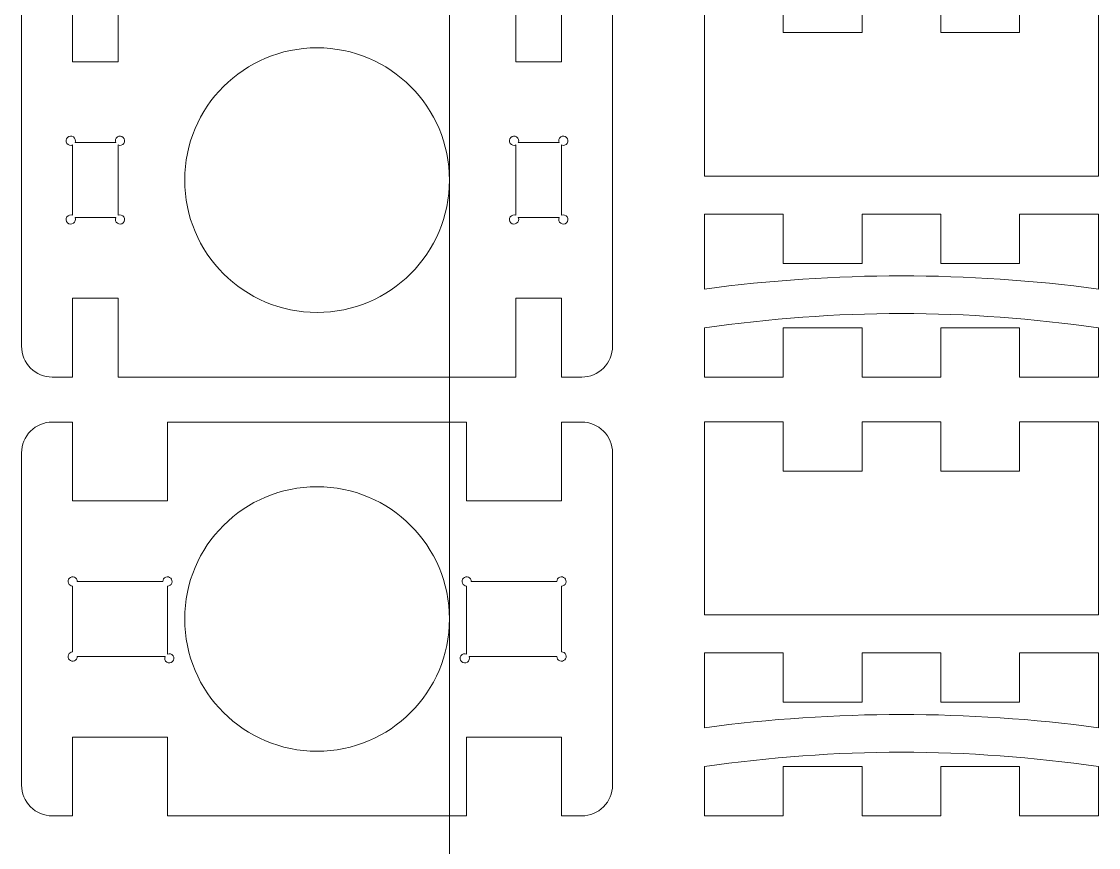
# Model space of a CAD drawing. Header units: millimetres. Extents: x -225 to -1, y -480 to 312.
# Drawn here: x -225 to -137.6, y -63.7 to 3.4 of the extents above; entities that cross this region are included whole.
import ezdxf

# ---------------------------------------------------------------- set-up
doc = ezdxf.new("R2010")
doc.units = ezdxf.units.MM
doc.header["$MEASUREMENT"] = 0
doc.layers.add('Ebene 1', color=7, linetype='Continuous')

msp = doc.modelspace()

# ---------------------------------------------------------------- linework, layer by layer
at = {"color": 1, "lineweight": 9}
for points, knots in [([(-190.2939, 133.9706), (-190.2939, 139.9077), (-195.1068, 144.7206), (-201.0439, 144.7206), (-201.0439, 144.7206), (-206.9809, 144.7206), (-211.7939, 139.9077), (-211.7939, 133.9706), (-211.7939, 133.9706), (-211.7939, 128.0336), (-206.981, 123.2206), (-201.0439, 123.2206), (-201.0439, 123.2206), (-195.1069, 123.2206), (-190.2939, 128.0335), (-190.2939, 133.9705), (-190.2939, 312.0805), (-190.2939, -222.2554), (-190.2939, 133.9706)], [0, 0, 0, 0, 0.2, 0.2, 0.2, 0.2, 0.4, 0.4, 0.4, 0.4, 0.6, 0.6, 0.6, 0.6, 1, 1, 1, 1.0001, 1.0001, 1.0001, 1.0001]), ([(-190.2939, 62.2386), (-190.2939, 68.1757), (-195.1068, 72.9886), (-201.0439, 72.9886), (-201.0439, 72.9886), (-206.9809, 72.9886), (-211.7939, 68.1757), (-211.7939, 62.2386), (-211.7939, 62.2386), (-211.7939, 56.3016), (-206.981, 51.4886), (-201.0439, 51.4886), (-201.0439, 51.4886), (-195.1069, 51.4886), (-190.2939, 56.3015), (-190.2939, 62.2385), (-190.2939, 240.3485), (-190.2939, -293.9874), (-190.2939, 62.2386)], [0, 0, 0, 0, 0.2, 0.2, 0.2, 0.2, 0.4, 0.4, 0.4, 0.4, 0.6, 0.6, 0.6, 0.6, 1, 1, 1, 1.0001, 1.0001, 1.0001, 1.0001]), ([(-190.2939, -9.4934), (-190.2939, -3.5563), (-195.1068, 1.2566), (-201.0439, 1.2566), (-201.0439, 1.2566), (-206.9809, 1.2566), (-211.7939, -3.5563), (-211.7939, -9.4934), (-211.7939, -9.4934), (-211.7939, -15.4304), (-206.981, -20.2434), (-201.0439, -20.2434), (-201.0439, -20.2434), (-195.1069, -20.2434), (-190.2939, -15.4305), (-190.2939, -9.4935), (-190.2939, 168.6165), (-190.2939, -365.7194), (-190.2939, -9.4934)], [0, 0, 0, 0, 0.2, 0.2, 0.2, 0.2, 0.4, 0.4, 0.4, 0.4, 0.6, 0.6, 0.6, 0.6, 1, 1, 1, 1.0001, 1.0001, 1.0001, 1.0001]), ([(-190.2939, -81.2254), (-190.2939, -75.2883), (-195.1068, -70.4754), (-201.0439, -70.4754), (-201.0439, -70.4754), (-206.9809, -70.4754), (-211.7939, -75.2883), (-211.7939, -81.2254), (-211.7939, -81.2254), (-211.7939, -87.1624), (-206.981, -91.9754), (-201.0439, -91.9754), (-201.0439, -91.9754), (-195.1069, -91.9754), (-190.2939, -87.1625), (-190.2939, -81.2255), (-190.2939, 96.8845), (-190.2939, -437.4514), (-190.2939, -81.2254)], [0, 0, 0, 0, 0.2, 0.2, 0.2, 0.2, 0.4, 0.4, 0.4, 0.4, 0.6, 0.6, 0.6, 0.6, 1, 1, 1, 1.0001, 1.0001, 1.0001, 1.0001]), ([(-222.5439, -25.4934), (-223.2065, -25.4938), (-223.8422, -25.231), (-224.311, -24.7627), (-224.311, -24.7627), (-224.7799, -24.2945), (-225.0435, -23.656), (-225.0439, -22.9934), (-225.0439, -22.9934), (-225.0439, -22.9934), (-225.0439, 4.0066), (-225.0439, 4.0066), (-225.0439, 4.0066), (-225.0443, 4.6692), (-224.7815, 5.3049), (-224.3132, 5.7737), (-224.3132, 5.7737), (-223.845, 6.2426), (-223.2065, 6.5062), (-222.5439, 6.5066), (-222.5439, 6.5066), (-222.5439, 6.5066), (-220.8939, 6.5066), (-220.8939, 6.5066), (-220.8939, 6.5066), (-220.8939, 6.5066), (-220.8939, 0.1066), (-220.8939, 0.1066), (-220.8939, 0.1066), (-220.8939, 0.1066), (-217.1939, 0.1066), (-217.1939, 0.1066), (-217.1939, 0.1066), (-217.1939, 0.1066), (-217.1939, 6.5066), (-217.1939, 6.5066), (-217.1939, 6.5066), (-217.1939, 6.5066), (-184.8939, 6.5066), (-184.8939, 6.5066), (-184.8939, 6.5066), (-184.8939, 6.5066), (-184.8939, 0.1066), (-184.8939, 0.1066), (-184.8939, 0.1066), (-184.8939, 0.1066), (-181.1939, 0.1066), (-181.1939, 0.1066), (-181.1939, 0.1066), (-181.1939, 0.1066), (-181.1939, 6.5066), (-181.1939, 6.5066), (-181.1939, 6.5066), (-181.1939, 6.5066), (-179.5439, 6.5066), (-179.5439, 6.5066), (-179.5439, 6.5066), (-178.8813, 6.507), (-178.2456, 6.2442), (-177.7768, 5.7759), (-177.7768, 5.7759), (-177.3079, 5.3077), (-177.0443, 4.6692), (-177.0439, 4.0066), (-177.0439, 4.0066), (-177.0439, 4.0066), (-177.0439, -22.9934), (-177.0439, -22.9934), (-177.0439, -22.9934), (-177.0435, -23.656), (-177.3063, -24.2917), (-177.7746, -24.7605), (-177.7746, -24.7605), (-178.2428, -25.2294), (-178.8813, -25.493), (-179.5439, -25.4934), (-179.5439, -25.4934), (-179.5439, -25.4934), (-181.1939, -25.4934), (-181.1939, -25.4934), (-181.1939, -25.4934), (-181.1939, -25.4934), (-181.1939, -19.0934), (-181.1939, -19.0934), (-181.1939, -19.0934), (-181.1939, -19.0934), (-184.8939, -19.0934), (-184.8939, -19.0934), (-184.8939, -19.0934), (-184.8939, -19.0934), (-184.8939, -25.4934), (-184.8939, -25.4934), (-184.8939, -25.4934), (-184.8939, -25.4934), (-217.1939, -25.4934), (-217.1939, -25.4934), (-217.1939, -25.4934), (-217.1939, -25.4934), (-217.1939, -19.0934), (-217.1939, -19.0934), (-217.1939, -19.0934), (-217.1939, -19.0934), (-220.8939, -19.0934), (-220.8939, -19.0934), (-220.8939, -19.0934), (-220.8939, -19.0934), (-220.8939, -25.4934), (-220.8939, -25.4934), (-220.8939, -25.4934), (-220.8939, -25.4934), (-222.5439, -25.4934), (-222.5439, -25.4934)], [0, 0, 0, 0, 0.0344828, 0.0344828, 0.0344828, 0.0344828, 0.0689655, 0.0689655, 0.0689655, 0.0689655, 0.1034483, 0.1034483, 0.1034483, 0.1034483, 0.137931, 0.137931, 0.137931, 0.137931, 0.1724138, 0.1724138, 0.1724138, 0.1724138, 0.2068966, 0.2068966, 0.2068966, 0.2068966, 0.2413793, 0.2413793, 0.2413793, 0.2413793, 0.2758621, 0.2758621, 0.2758621, 0.2758621, 0.3103448, 0.3103448, 0.3103448, 0.3103448, 0.3448276, 0.3448276, 0.3448276, 0.3448276, 0.3793103, 0.3793103, 0.3793103, 0.3793103, 0.4137931, 0.4137931, 0.4137931, 0.4137931, 0.4482759, 0.4482759, 0.4482759, 0.4482759, 0.4827586, 0.4827586, 0.4827586, 0.4827586, 0.5172414, 0.5172414, 0.5172414, 0.5172414, 0.5517241, 0.5517241, 0.5517241, 0.5517241, 0.5862069, 0.5862069, 0.5862069, 0.5862069, 0.6206897, 0.6206897, 0.6206897, 0.6206897, 0.6551724, 0.6551724, 0.6551724, 0.6551724, 0.6896552, 0.6896552, 0.6896552, 0.6896552, 0.7241379, 0.7241379, 0.7241379, 0.7241379, 0.7586207, 0.7586207, 0.7586207, 0.7586207, 0.7931034, 0.7931034, 0.7931034, 0.7931034, 0.8275862, 0.8275862, 0.8275862, 0.8275862, 0.862069, 0.862069, 0.862069, 0.862069, 0.8965517, 0.8965517, 0.8965517, 0.8965517, 0.9310345, 0.9310345, 0.9310345, 0.9310345, 1, 1, 1, 1]), ([(-217.1939, -12.3497), (-217.0287, -12.2776), (-216.8355, -12.3332), (-216.7339, -12.4821), (-216.7339, -12.4821), (-216.6324, -12.6311), (-216.6511, -12.8312), (-216.7786, -12.9587), (-216.7786, -12.9587), (-216.906, -13.0862), (-217.1062, -13.1049), (-217.2551, -13.0034), (-217.2551, -13.0034), (-217.4041, -12.9018), (-217.4597, -12.7086), (-217.3876, -12.5434), (-217.3876, -12.5434), (-217.3876, -12.5434), (-220.7002, -12.5434), (-220.7002, -12.5434), (-220.7002, -12.5434), (-220.6281, -12.7086), (-220.6837, -12.9018), (-220.8326, -13.0034), (-220.8326, -13.0034), (-220.9816, -13.1049), (-221.1817, -13.0862), (-221.3092, -12.9587), (-221.3092, -12.9587), (-221.4367, -12.8313), (-221.4554, -12.6311), (-221.3539, -12.4822), (-221.3539, -12.4822), (-221.2523, -12.3332), (-221.0591, -12.2776), (-220.8939, -12.3497), (-220.8939, -12.3497), (-220.8939, -12.3497), (-220.8939, -6.6371), (-220.8939, -6.6371), (-220.8939, -6.6371), (-221.0591, -6.7092), (-221.2523, -6.6536), (-221.3539, -6.5047), (-221.3539, -6.5047), (-221.4554, -6.3557), (-221.4367, -6.1556), (-221.3092, -6.0281), (-221.3092, -6.0281), (-221.1818, -5.9006), (-220.9816, -5.8819), (-220.8327, -5.9834), (-220.8327, -5.9834), (-220.6837, -6.085), (-220.6281, -6.2782), (-220.7002, -6.4434), (-220.7002, -6.4434), (-220.7002, -6.4434), (-217.3876, -6.4434), (-217.3876, -6.4434), (-217.3876, -6.4434), (-217.4597, -6.2782), (-217.4041, -6.085), (-217.2552, -5.9834), (-217.2552, -5.9834), (-217.1062, -5.8819), (-216.9061, -5.9006), (-216.7786, -6.0281), (-216.7786, -6.0281), (-216.6511, -6.1555), (-216.6324, -6.3557), (-216.7339, -6.5046), (-216.7339, -6.5046), (-216.8355, -6.6536), (-217.0287, -6.7092), (-217.1939, -6.6371), (-217.1939, -6.6371), (-217.1939, -6.6371), (-217.1939, -12.3497), (-217.1939, -12.3497)], [0, 0, 0, 0, 0.047619, 0.047619, 0.047619, 0.047619, 0.0952381, 0.0952381, 0.0952381, 0.0952381, 0.1428571, 0.1428571, 0.1428571, 0.1428571, 0.1904762, 0.1904762, 0.1904762, 0.1904762, 0.2380952, 0.2380952, 0.2380952, 0.2380952, 0.2857143, 0.2857143, 0.2857143, 0.2857143, 0.3333333, 0.3333333, 0.3333333, 0.3333333, 0.3809524, 0.3809524, 0.3809524, 0.3809524, 0.4285714, 0.4285714, 0.4285714, 0.4285714, 0.4761905, 0.4761905, 0.4761905, 0.4761905, 0.5238095, 0.5238095, 0.5238095, 0.5238095, 0.5714286, 0.5714286, 0.5714286, 0.5714286, 0.6190476, 0.6190476, 0.6190476, 0.6190476, 0.6666667, 0.6666667, 0.6666667, 0.6666667, 0.7142857, 0.7142857, 0.7142857, 0.7142857, 0.7619048, 0.7619048, 0.7619048, 0.7619048, 0.8095238, 0.8095238, 0.8095238, 0.8095238, 0.8571429, 0.8571429, 0.8571429, 0.8571429, 0.9047619, 0.9047619, 0.9047619, 0.9047619, 1, 1, 1, 1]), ([(-184.8939, -6.6371), (-185.0591, -6.7092), (-185.2523, -6.6536), (-185.3539, -6.5047), (-185.3539, -6.5047), (-185.4554, -6.3557), (-185.4367, -6.1556), (-185.3092, -6.0281), (-185.3092, -6.0281), (-185.1818, -5.9006), (-184.9816, -5.8819), (-184.8327, -5.9834), (-184.8327, -5.9834), (-184.6837, -6.085), (-184.6281, -6.2782), (-184.7002, -6.4434), (-184.7002, -6.4434), (-184.7002, -6.4434), (-181.3876, -6.4434), (-181.3876, -6.4434), (-181.3876, -6.4434), (-181.4597, -6.2782), (-181.4041, -6.085), (-181.2552, -5.9834), (-181.2552, -5.9834), (-181.1062, -5.8819), (-180.9061, -5.9006), (-180.7786, -6.0281), (-180.7786, -6.0281), (-180.6511, -6.1555), (-180.6324, -6.3557), (-180.7339, -6.5046), (-180.7339, -6.5046), (-180.8355, -6.6536), (-181.0287, -6.7092), (-181.1939, -6.6371), (-181.1939, -6.6371), (-181.1939, -6.6371), (-181.1939, -12.3497), (-181.1939, -12.3497), (-181.1939, -12.3497), (-181.0287, -12.2776), (-180.8355, -12.3332), (-180.7339, -12.4821), (-180.7339, -12.4821), (-180.6324, -12.6311), (-180.6511, -12.8312), (-180.7786, -12.9587), (-180.7786, -12.9587), (-180.906, -13.0862), (-181.1062, -13.1049), (-181.2551, -13.0034), (-181.2551, -13.0034), (-181.4041, -12.9018), (-181.4597, -12.7086), (-181.3876, -12.5434), (-181.3876, -12.5434), (-181.3876, -12.5434), (-184.7002, -12.5434), (-184.7002, -12.5434), (-184.7002, -12.5434), (-184.6281, -12.7086), (-184.6837, -12.9018), (-184.8326, -13.0034), (-184.8326, -13.0034), (-184.9816, -13.1049), (-185.1817, -13.0862), (-185.3092, -12.9587), (-185.3092, -12.9587), (-185.4367, -12.8313), (-185.4554, -12.6311), (-185.3539, -12.4822), (-185.3539, -12.4822), (-185.2523, -12.3332), (-185.0591, -12.2776), (-184.8939, -12.3497), (-184.8939, -12.3497), (-184.8939, -12.3497), (-184.8939, -6.6371), (-184.8939, -6.6371)], [0, 0, 0, 0, 0.047619, 0.047619, 0.047619, 0.047619, 0.0952381, 0.0952381, 0.0952381, 0.0952381, 0.1428571, 0.1428571, 0.1428571, 0.1428571, 0.1904762, 0.1904762, 0.1904762, 0.1904762, 0.2380952, 0.2380952, 0.2380952, 0.2380952, 0.2857143, 0.2857143, 0.2857143, 0.2857143, 0.3333333, 0.3333333, 0.3333333, 0.3333333, 0.3809524, 0.3809524, 0.3809524, 0.3809524, 0.4285714, 0.4285714, 0.4285714, 0.4285714, 0.4761905, 0.4761905, 0.4761905, 0.4761905, 0.5238095, 0.5238095, 0.5238095, 0.5238095, 0.5714286, 0.5714286, 0.5714286, 0.5714286, 0.6190476, 0.6190476, 0.6190476, 0.6190476, 0.6666667, 0.6666667, 0.6666667, 0.6666667, 0.7142857, 0.7142857, 0.7142857, 0.7142857, 0.7619048, 0.7619048, 0.7619048, 0.7619048, 0.8095238, 0.8095238, 0.8095238, 0.8095238, 0.8571429, 0.8571429, 0.8571429, 0.8571429, 0.9047619, 0.9047619, 0.9047619, 0.9047619, 1, 1, 1, 1])]:
    msp.add_open_spline(points, degree=3, knots=knots, dxfattribs=at)
at = {"layer": 'Ebene 1', "color": 1, "lineweight": 9}
for points, knots in [([(-190.2939, 98.3124), (-190.2939, 104.2495), (-195.1068, 109.0624), (-201.0439, 109.0624), (-201.0439, 109.0624), (-206.9809, 109.0624), (-211.7939, 104.2495), (-211.7939, 98.3124), (-211.7939, 98.3124), (-211.7939, 92.3754), (-206.981, 87.5624), (-201.0439, 87.5624), (-201.0439, 87.5624), (-195.1069, 87.5624), (-190.2939, 92.3753), (-190.2939, 98.3123), (-190.2939, 276.4223), (-190.2939, -257.9136), (-190.2939, 98.3124)], [0, 0, 0, 0, 0.2, 0.2, 0.2, 0.2, 0.4, 0.4, 0.4, 0.4, 0.6, 0.6, 0.6, 0.6, 1, 1, 1, 1.0001, 1.0001, 1.0001, 1.0001]), ([(-190.2939, 26.5804), (-190.2939, 32.5175), (-195.1068, 37.3304), (-201.0439, 37.3304), (-201.0439, 37.3304), (-206.9809, 37.3304), (-211.7939, 32.5175), (-211.7939, 26.5804), (-211.7939, 26.5804), (-211.7939, 20.6434), (-206.981, 15.8304), (-201.0439, 15.8304), (-201.0439, 15.8304), (-195.1069, 15.8304), (-190.2939, 20.6433), (-190.2939, 26.5803), (-190.2939, 204.6903), (-190.2939, -329.6456), (-190.2939, 26.5804)], [0, 0, 0, 0, 0.2, 0.2, 0.2, 0.2, 0.4, 0.4, 0.4, 0.4, 0.6, 0.6, 0.6, 0.6, 1, 1, 1, 1.0001, 1.0001, 1.0001, 1.0001]), ([(-190.2939, -45.1516), (-190.2939, -39.2145), (-195.1068, -34.4016), (-201.0439, -34.4016), (-201.0439, -34.4016), (-206.9809, -34.4016), (-211.7939, -39.2145), (-211.7939, -45.1516), (-211.7939, -45.1516), (-211.7939, -51.0886), (-206.981, -55.9016), (-201.0439, -55.9016), (-201.0439, -55.9016), (-195.1069, -55.9016), (-190.2939, -51.0887), (-190.2939, -45.1517), (-190.2939, 132.9583), (-190.2939, -401.3776), (-190.2939, -45.1516)], [0, 0, 0, 0, 0.2, 0.2, 0.2, 0.2, 0.4, 0.4, 0.4, 0.4, 0.6, 0.6, 0.6, 0.6, 1, 1, 1, 1.0001, 1.0001, 1.0001, 1.0001]), ([(-190.2939, -116.8836), (-190.2939, -110.9465), (-195.1068, -106.1336), (-201.0439, -106.1336), (-201.0439, -106.1336), (-206.9809, -106.1336), (-211.7939, -110.9465), (-211.7939, -116.8836), (-211.7939, -116.8836), (-211.7939, -122.8206), (-206.981, -127.6336), (-201.0439, -127.6336), (-201.0439, -127.6336), (-195.1069, -127.6336), (-190.2939, -122.8207), (-190.2939, -116.8837), (-190.2939, 61.2263), (-190.2939, -473.1096), (-190.2939, -116.8836)], [0, 0, 0, 0, 0.2, 0.2, 0.2, 0.2, 0.4, 0.4, 0.4, 0.4, 0.6, 0.6, 0.6, 0.6, 1, 1, 1, 1.0001, 1.0001, 1.0001, 1.0001]), ([(-137.5815, 6.5067), (-137.5815, 6.5067), (-137.5815, -9.1631), (-137.5815, -9.1631), (-137.5815, -9.1631), (-137.5815, -9.1631), (-169.5815, -9.1631), (-169.5815, -9.1631), (-169.5815, -9.1631), (-169.5815, -9.1631), (-169.5815, 6.5067), (-169.5815, 6.5067), (-169.5815, 6.5067), (-169.5815, 6.5067), (-163.1815, 6.5067), (-163.1815, 6.5067), (-163.1815, 6.5067), (-163.1815, 6.5067), (-163.1815, 2.5067), (-163.1815, 2.5067), (-163.1815, 2.5067), (-163.1815, 2.5067), (-156.7815, 2.5067), (-156.7815, 2.5067), (-156.7815, 2.5067), (-156.7815, 2.5067), (-156.7815, 6.5067), (-156.7815, 6.5067), (-156.7815, 6.5067), (-156.7815, 6.5067), (-150.3815, 6.5067), (-150.3815, 6.5067), (-150.3815, 6.5067), (-150.3815, 6.5067), (-150.3815, 2.5067), (-150.3815, 2.5067), (-150.3815, 2.5067), (-150.3815, 2.5067), (-143.9815, 2.5067), (-143.9815, 2.5067), (-143.9815, 2.5067), (-143.9815, 2.5067), (-143.9815, 6.5067), (-143.9815, 6.5067), (-143.9815, 6.5067), (-143.9815, 6.5067), (-137.5815, 6.5067), (-137.5815, 6.5067)], [0, 0, 0, 0, 0.0769231, 0.0769231, 0.0769231, 0.0769231, 0.1538462, 0.1538462, 0.1538462, 0.1538462, 0.2307692, 0.2307692, 0.2307692, 0.2307692, 0.3076923, 0.3076923, 0.3076923, 0.3076923, 0.3846154, 0.3846154, 0.3846154, 0.3846154, 0.4615385, 0.4615385, 0.4615385, 0.4615385, 0.5384615, 0.5384615, 0.5384615, 0.5384615, 0.6153846, 0.6153846, 0.6153846, 0.6153846, 0.6923077, 0.6923077, 0.6923077, 0.6923077, 0.7692308, 0.7692308, 0.7692308, 0.7692308, 0.8461538, 0.8461538, 0.8461538, 0.8461538, 1, 1, 1, 1]), ([(-169.5815, -18.3432), (-169.5815, -18.3432), (-169.5815, -12.2718), (-169.5815, -12.2718), (-169.5815, -12.2718), (-169.5815, -12.2718), (-163.1815, -12.2718), (-163.1815, -12.2718), (-163.1815, -12.2718), (-163.1815, -12.2718), (-163.1815, -16.2718), (-163.1815, -16.2718), (-163.1815, -16.2718), (-163.1815, -16.2718), (-156.7815, -16.2718), (-156.7815, -16.2718), (-156.7815, -16.2718), (-156.7815, -16.2718), (-156.7815, -12.2718), (-156.7815, -12.2718), (-156.7815, -12.2718), (-156.7815, -12.2718), (-150.3815, -12.2718), (-150.3815, -12.2718), (-150.3815, -12.2718), (-150.3815, -12.2718), (-150.3815, -16.2718), (-150.3815, -16.2718), (-150.3815, -16.2718), (-150.3815, -16.2718), (-143.9815, -16.2718), (-143.9815, -16.2718), (-143.9815, -16.2718), (-143.9815, -16.2718), (-143.9815, -12.2718), (-143.9815, -12.2718), (-143.9815, -12.2718), (-143.9815, -12.2718), (-137.5815, -12.2718), (-137.5815, -12.2718), (-137.5815, -12.2718), (-137.5815, -12.2718), (-137.5815, -18.3432), (-137.5815, -18.3432), (-137.5815, -18.3432), (-148.2013, -16.9146), (-158.9618, -16.9144), (-169.5815, -18.3432)], [0, 0, 0, 0, 0.0769231, 0.0769231, 0.0769231, 0.0769231, 0.1538462, 0.1538462, 0.1538462, 0.1538462, 0.2307692, 0.2307692, 0.2307692, 0.2307692, 0.3076923, 0.3076923, 0.3076923, 0.3076923, 0.3846154, 0.3846154, 0.3846154, 0.3846154, 0.4615385, 0.4615385, 0.4615385, 0.4615385, 0.5384615, 0.5384615, 0.5384615, 0.5384615, 0.6153846, 0.6153846, 0.6153846, 0.6153846, 0.6923077, 0.6923077, 0.6923077, 0.6923077, 0.7692308, 0.7692308, 0.7692308, 0.7692308, 0.8461538, 0.8461538, 0.8461538, 0.8461538, 1, 1, 1, 1]), ([(-163.1815, -21.508), (-163.1815, -21.508), (-163.1815, -25.508), (-163.1815, -25.508), (-163.1815, -25.508), (-163.1815, -25.508), (-169.5815, -25.508), (-169.5815, -25.508), (-169.5815, -25.508), (-169.5815, -25.508), (-169.5815, -21.508), (-169.5815, -21.508), (-169.5815, -21.508), (-158.9729, -19.9482), (-148.1902, -19.9485), (-137.5815, -21.508), (-137.5815, -21.508), (-137.5815, -21.508), (-137.5815, -25.508), (-137.5815, -25.508), (-137.5815, -25.508), (-137.5815, -25.508), (-143.9815, -25.508), (-143.9815, -25.508), (-143.9815, -25.508), (-143.9815, -25.508), (-143.9815, -21.508), (-143.9815, -21.508), (-143.9815, -21.508), (-143.9815, -21.508), (-150.3815, -21.508), (-150.3815, -21.508), (-150.3815, -21.508), (-150.3815, -21.508), (-150.3815, -25.508), (-150.3815, -25.508), (-150.3815, -25.508), (-150.3815, -25.508), (-156.7815, -25.508), (-156.7815, -25.508), (-156.7815, -25.508), (-156.7815, -25.508), (-156.7815, -21.508), (-156.7815, -21.508), (-156.7815, -21.508), (-156.7815, -21.508), (-163.1815, -21.508), (-163.1815, -21.508)], [0, 0, 0, 0, 0.0769231, 0.0769231, 0.0769231, 0.0769231, 0.1538462, 0.1538462, 0.1538462, 0.1538462, 0.2307692, 0.2307692, 0.2307692, 0.2307692, 0.3076923, 0.3076923, 0.3076923, 0.3076923, 0.3846154, 0.3846154, 0.3846154, 0.3846154, 0.4615385, 0.4615385, 0.4615385, 0.4615385, 0.5384615, 0.5384615, 0.5384615, 0.5384615, 0.6153846, 0.6153846, 0.6153846, 0.6153846, 0.6923077, 0.6923077, 0.6923077, 0.6923077, 0.7692308, 0.7692308, 0.7692308, 0.7692308, 0.8461538, 0.8461538, 0.8461538, 0.8461538, 1, 1, 1, 1]), ([(-177.0439, -58.6516), (-177.0435, -59.3142), (-177.3063, -59.9499), (-177.7746, -60.4187), (-177.7746, -60.4187), (-178.2428, -60.8876), (-178.8813, -61.1512), (-179.5439, -61.1516), (-179.5439, -61.1516), (-179.5439, -61.1516), (-181.1939, -61.1516), (-181.1939, -61.1516), (-181.1939, -61.1516), (-181.1939, -61.1516), (-181.1939, -54.7516), (-181.1939, -54.7516), (-181.1939, -54.7516), (-181.1939, -54.7516), (-188.8939, -54.7516), (-188.8939, -54.7516), (-188.8939, -54.7516), (-188.8939, -54.7516), (-188.8939, -61.1516), (-188.8939, -61.1516), (-188.8939, -61.1516), (-188.8939, -61.1516), (-213.1939, -61.1516), (-213.1939, -61.1516), (-213.1939, -61.1516), (-213.1939, -61.1516), (-213.1939, -54.7516), (-213.1939, -54.7516), (-213.1939, -54.7516), (-213.1939, -54.7516), (-220.8939, -54.7516), (-220.8939, -54.7516), (-220.8939, -54.7516), (-220.8939, -54.7516), (-220.8939, -61.1516), (-220.8939, -61.1516), (-220.8939, -61.1516), (-220.8939, -61.1516), (-222.5439, -61.1516), (-222.5439, -61.1516), (-222.5439, -61.1516), (-223.2065, -61.152), (-223.8422, -60.8892), (-224.311, -60.4209), (-224.311, -60.4209), (-224.7799, -59.9527), (-225.0435, -59.3142), (-225.0439, -58.6516), (-225.0439, -58.6516), (-225.0439, -58.6516), (-225.0439, -31.6516), (-225.0439, -31.6516), (-225.0439, -31.6516), (-225.0443, -30.989), (-224.7815, -30.3533), (-224.3132, -29.8845), (-224.3132, -29.8845), (-223.845, -29.4156), (-223.2065, -29.152), (-222.5439, -29.1516), (-222.5439, -29.1516), (-222.5439, -29.1516), (-220.8939, -29.1516), (-220.8939, -29.1516), (-220.8939, -29.1516), (-220.8939, -29.1516), (-220.8939, -35.5516), (-220.8939, -35.5516), (-220.8939, -35.5516), (-220.8939, -35.5516), (-213.1939, -35.5516), (-213.1939, -35.5516), (-213.1939, -35.5516), (-213.1939, -35.5516), (-213.1939, -29.1516), (-213.1939, -29.1516), (-213.1939, -29.1516), (-213.1939, -29.1516), (-188.8939, -29.1516), (-188.8939, -29.1516), (-188.8939, -29.1516), (-188.8939, -29.1516), (-188.8939, -35.5516), (-188.8939, -35.5516), (-188.8939, -35.5516), (-188.8939, -35.5516), (-181.1939, -35.5516), (-181.1939, -35.5516), (-181.1939, -35.5516), (-181.1939, -35.5516), (-181.1939, -29.1516), (-181.1939, -29.1516), (-181.1939, -29.1516), (-181.1939, -29.1516), (-179.5439, -29.1516), (-179.5439, -29.1516), (-179.5439, -29.1516), (-178.8813, -29.1512), (-178.2456, -29.414), (-177.7768, -29.8823), (-177.7768, -29.8823), (-177.3079, -30.3505), (-177.0443, -30.989), (-177.0439, -31.6516), (-177.0439, -31.6516), (-177.0439, -31.6516), (-177.0439, -58.6516), (-177.0439, -58.6516)], [0, 0, 0, 0, 0.0344828, 0.0344828, 0.0344828, 0.0344828, 0.0689655, 0.0689655, 0.0689655, 0.0689655, 0.1034483, 0.1034483, 0.1034483, 0.1034483, 0.137931, 0.137931, 0.137931, 0.137931, 0.1724138, 0.1724138, 0.1724138, 0.1724138, 0.2068966, 0.2068966, 0.2068966, 0.2068966, 0.2413793, 0.2413793, 0.2413793, 0.2413793, 0.2758621, 0.2758621, 0.2758621, 0.2758621, 0.3103448, 0.3103448, 0.3103448, 0.3103448, 0.3448276, 0.3448276, 0.3448276, 0.3448276, 0.3793103, 0.3793103, 0.3793103, 0.3793103, 0.4137931, 0.4137931, 0.4137931, 0.4137931, 0.4482759, 0.4482759, 0.4482759, 0.4482759, 0.4827586, 0.4827586, 0.4827586, 0.4827586, 0.5172414, 0.5172414, 0.5172414, 0.5172414, 0.5517241, 0.5517241, 0.5517241, 0.5517241, 0.5862069, 0.5862069, 0.5862069, 0.5862069, 0.6206897, 0.6206897, 0.6206897, 0.6206897, 0.6551724, 0.6551724, 0.6551724, 0.6551724, 0.6896552, 0.6896552, 0.6896552, 0.6896552, 0.7241379, 0.7241379, 0.7241379, 0.7241379, 0.7586207, 0.7586207, 0.7586207, 0.7586207, 0.7931034, 0.7931034, 0.7931034, 0.7931034, 0.8275862, 0.8275862, 0.8275862, 0.8275862, 0.862069, 0.862069, 0.862069, 0.862069, 0.8965517, 0.8965517, 0.8965517, 0.8965517, 0.9310345, 0.9310345, 0.9310345, 0.9310345, 1, 1, 1, 1]), ([(-137.5815, -29.137), (-137.5815, -29.137), (-137.5815, -44.8068), (-137.5815, -44.8068), (-137.5815, -44.8068), (-137.5815, -44.8068), (-169.5815, -44.8068), (-169.5815, -44.8068), (-169.5815, -44.8068), (-169.5815, -44.8068), (-169.5815, -29.137), (-169.5815, -29.137), (-169.5815, -29.137), (-169.5815, -29.137), (-163.1815, -29.137), (-163.1815, -29.137), (-163.1815, -29.137), (-163.1815, -29.137), (-163.1815, -33.137), (-163.1815, -33.137), (-163.1815, -33.137), (-163.1815, -33.137), (-156.7815, -33.137), (-156.7815, -33.137), (-156.7815, -33.137), (-156.7815, -33.137), (-156.7815, -29.137), (-156.7815, -29.137), (-156.7815, -29.137), (-156.7815, -29.137), (-150.3815, -29.137), (-150.3815, -29.137), (-150.3815, -29.137), (-150.3815, -29.137), (-150.3815, -33.137), (-150.3815, -33.137), (-150.3815, -33.137), (-150.3815, -33.137), (-143.9815, -33.137), (-143.9815, -33.137), (-143.9815, -33.137), (-143.9815, -33.137), (-143.9815, -29.137), (-143.9815, -29.137), (-143.9815, -29.137), (-143.9815, -29.137), (-137.5815, -29.137), (-137.5815, -29.137)], [0, 0, 0, 0, 0.0769231, 0.0769231, 0.0769231, 0.0769231, 0.1538462, 0.1538462, 0.1538462, 0.1538462, 0.2307692, 0.2307692, 0.2307692, 0.2307692, 0.3076923, 0.3076923, 0.3076923, 0.3076923, 0.3846154, 0.3846154, 0.3846154, 0.3846154, 0.4615385, 0.4615385, 0.4615385, 0.4615385, 0.5384615, 0.5384615, 0.5384615, 0.5384615, 0.6153846, 0.6153846, 0.6153846, 0.6153846, 0.6923077, 0.6923077, 0.6923077, 0.6923077, 0.7692308, 0.7692308, 0.7692308, 0.7692308, 0.8461538, 0.8461538, 0.8461538, 0.8461538, 1, 1, 1, 1]), ([(-220.5189, -48.2016), (-220.5188, -48.3534), (-220.6101, -48.4903), (-220.7503, -48.5484), (-220.7503, -48.5484), (-220.8905, -48.6066), (-221.0519, -48.5746), (-221.1593, -48.4673), (-221.1593, -48.4673), (-221.2667, -48.3601), (-221.2989, -48.1987), (-221.2409, -48.0585), (-221.2409, -48.0585), (-221.1829, -47.9182), (-221.0457, -47.8267), (-220.8939, -47.8266), (-220.8939, -47.8266), (-220.8939, -47.8266), (-220.8939, -42.4766), (-220.8939, -42.4766), (-220.8939, -42.4766), (-221.0457, -42.4767), (-221.1826, -42.3854), (-221.2407, -42.2452), (-221.2407, -42.2452), (-221.2989, -42.105), (-221.2669, -41.9436), (-221.1596, -41.8362), (-221.1596, -41.8362), (-221.0524, -41.7288), (-220.891, -41.6966), (-220.7508, -41.7546), (-220.7508, -41.7546), (-220.6105, -41.8126), (-220.519, -41.9498), (-220.5189, -42.1016), (-220.5189, -42.1016), (-220.5189, -42.1016), (-213.5689, -42.1016), (-213.5689, -42.1016), (-213.5689, -42.1016), (-213.569, -41.9498), (-213.4777, -41.8129), (-213.3375, -41.7548), (-213.3375, -41.7548), (-213.1973, -41.6966), (-213.0359, -41.7286), (-212.9285, -41.8359), (-212.9285, -41.8359), (-212.8211, -41.9431), (-212.7889, -42.1045), (-212.8469, -42.2447), (-212.8469, -42.2447), (-212.9049, -42.385), (-213.0421, -42.4765), (-213.1939, -42.4766), (-213.1939, -42.4766), (-213.1939, -42.4766), (-213.1939, -48.0079), (-213.1939, -48.0079), (-213.1939, -48.0079), (-213.0287, -47.9358), (-212.8355, -47.9914), (-212.7339, -48.1403), (-212.7339, -48.1403), (-212.6324, -48.2893), (-212.6511, -48.4894), (-212.7786, -48.6169), (-212.7786, -48.6169), (-212.906, -48.7444), (-213.1062, -48.7631), (-213.2551, -48.6616), (-213.2551, -48.6616), (-213.4041, -48.56), (-213.4597, -48.3668), (-213.3876, -48.2016), (-213.3876, -48.2016), (-213.3876, -48.2016), (-220.5189, -48.2016), (-220.5189, -48.2016)], [0, 0, 0, 0, 0.047619, 0.047619, 0.047619, 0.047619, 0.0952381, 0.0952381, 0.0952381, 0.0952381, 0.1428571, 0.1428571, 0.1428571, 0.1428571, 0.1904762, 0.1904762, 0.1904762, 0.1904762, 0.2380952, 0.2380952, 0.2380952, 0.2380952, 0.2857143, 0.2857143, 0.2857143, 0.2857143, 0.3333333, 0.3333333, 0.3333333, 0.3333333, 0.3809524, 0.3809524, 0.3809524, 0.3809524, 0.4285714, 0.4285714, 0.4285714, 0.4285714, 0.4761905, 0.4761905, 0.4761905, 0.4761905, 0.5238095, 0.5238095, 0.5238095, 0.5238095, 0.5714286, 0.5714286, 0.5714286, 0.5714286, 0.6190476, 0.6190476, 0.6190476, 0.6190476, 0.6666667, 0.6666667, 0.6666667, 0.6666667, 0.7142857, 0.7142857, 0.7142857, 0.7142857, 0.7619048, 0.7619048, 0.7619048, 0.7619048, 0.8095238, 0.8095238, 0.8095238, 0.8095238, 0.8571429, 0.8571429, 0.8571429, 0.8571429, 0.9047619, 0.9047619, 0.9047619, 0.9047619, 1, 1, 1, 1]), ([(-181.1939, -47.8266), (-181.0421, -47.8265), (-180.9052, -47.9178), (-180.8471, -48.058), (-180.8471, -48.058), (-180.7889, -48.1982), (-180.8209, -48.3596), (-180.9282, -48.467), (-180.9282, -48.467), (-181.0354, -48.5744), (-181.1968, -48.6066), (-181.337, -48.5486), (-181.337, -48.5486), (-181.4773, -48.4906), (-181.5688, -48.3534), (-181.5689, -48.2016), (-181.5689, -48.2016), (-181.5689, -48.2016), (-188.7002, -48.2016), (-188.7002, -48.2016), (-188.7002, -48.2016), (-188.6281, -48.3668), (-188.6837, -48.56), (-188.8326, -48.6616), (-188.8326, -48.6616), (-188.9816, -48.7631), (-189.1817, -48.7444), (-189.3092, -48.6169), (-189.3092, -48.6169), (-189.4367, -48.4895), (-189.4554, -48.2893), (-189.3539, -48.1404), (-189.3539, -48.1404), (-189.2523, -47.9914), (-189.0591, -47.9358), (-188.8939, -48.0079), (-188.8939, -48.0079), (-188.8939, -48.0079), (-188.8939, -42.4766), (-188.8939, -42.4766), (-188.8939, -42.4766), (-189.0457, -42.4767), (-189.1826, -42.3854), (-189.2407, -42.2452), (-189.2407, -42.2452), (-189.2989, -42.105), (-189.2669, -41.9436), (-189.1596, -41.8362), (-189.1596, -41.8362), (-189.0524, -41.7288), (-188.891, -41.6966), (-188.7508, -41.7546), (-188.7508, -41.7546), (-188.6105, -41.8126), (-188.519, -41.9498), (-188.5189, -42.1016), (-188.5189, -42.1016), (-188.5189, -42.1016), (-181.5689, -42.1016), (-181.5689, -42.1016), (-181.5689, -42.1016), (-181.569, -41.9498), (-181.4777, -41.8129), (-181.3375, -41.7548), (-181.3375, -41.7548), (-181.1973, -41.6966), (-181.0359, -41.7286), (-180.9285, -41.8359), (-180.9285, -41.8359), (-180.8211, -41.9431), (-180.7889, -42.1045), (-180.8469, -42.2447), (-180.8469, -42.2447), (-180.9049, -42.385), (-181.0421, -42.4765), (-181.1939, -42.4766), (-181.1939, -42.4766), (-181.1939, -42.4766), (-181.1939, -47.8266), (-181.1939, -47.8266)], [0, 0, 0, 0, 0.047619, 0.047619, 0.047619, 0.047619, 0.0952381, 0.0952381, 0.0952381, 0.0952381, 0.1428571, 0.1428571, 0.1428571, 0.1428571, 0.1904762, 0.1904762, 0.1904762, 0.1904762, 0.2380952, 0.2380952, 0.2380952, 0.2380952, 0.2857143, 0.2857143, 0.2857143, 0.2857143, 0.3333333, 0.3333333, 0.3333333, 0.3333333, 0.3809524, 0.3809524, 0.3809524, 0.3809524, 0.4285714, 0.4285714, 0.4285714, 0.4285714, 0.4761905, 0.4761905, 0.4761905, 0.4761905, 0.5238095, 0.5238095, 0.5238095, 0.5238095, 0.5714286, 0.5714286, 0.5714286, 0.5714286, 0.6190476, 0.6190476, 0.6190476, 0.6190476, 0.6666667, 0.6666667, 0.6666667, 0.6666667, 0.7142857, 0.7142857, 0.7142857, 0.7142857, 0.7619048, 0.7619048, 0.7619048, 0.7619048, 0.8095238, 0.8095238, 0.8095238, 0.8095238, 0.8571429, 0.8571429, 0.8571429, 0.8571429, 0.9047619, 0.9047619, 0.9047619, 0.9047619, 1, 1, 1, 1]), ([(-169.5815, -53.9869), (-169.5815, -53.9869), (-169.5815, -47.9155), (-169.5815, -47.9155), (-169.5815, -47.9155), (-169.5815, -47.9155), (-163.1815, -47.9155), (-163.1815, -47.9155), (-163.1815, -47.9155), (-163.1815, -47.9155), (-163.1815, -51.9155), (-163.1815, -51.9155), (-163.1815, -51.9155), (-163.1815, -51.9155), (-156.7815, -51.9155), (-156.7815, -51.9155), (-156.7815, -51.9155), (-156.7815, -51.9155), (-156.7815, -47.9155), (-156.7815, -47.9155), (-156.7815, -47.9155), (-156.7815, -47.9155), (-150.3815, -47.9155), (-150.3815, -47.9155), (-150.3815, -47.9155), (-150.3815, -47.9155), (-150.3815, -51.9155), (-150.3815, -51.9155), (-150.3815, -51.9155), (-150.3815, -51.9155), (-143.9815, -51.9155), (-143.9815, -51.9155), (-143.9815, -51.9155), (-143.9815, -51.9155), (-143.9815, -47.9155), (-143.9815, -47.9155), (-143.9815, -47.9155), (-143.9815, -47.9155), (-137.5815, -47.9155), (-137.5815, -47.9155), (-137.5815, -47.9155), (-137.5815, -47.9155), (-137.5815, -53.9869), (-137.5815, -53.9869), (-137.5815, -53.9869), (-148.2013, -52.5583), (-158.9618, -52.5581), (-169.5815, -53.9869)], [0, 0, 0, 0, 0.0769231, 0.0769231, 0.0769231, 0.0769231, 0.1538462, 0.1538462, 0.1538462, 0.1538462, 0.2307692, 0.2307692, 0.2307692, 0.2307692, 0.3076923, 0.3076923, 0.3076923, 0.3076923, 0.3846154, 0.3846154, 0.3846154, 0.3846154, 0.4615385, 0.4615385, 0.4615385, 0.4615385, 0.5384615, 0.5384615, 0.5384615, 0.5384615, 0.6153846, 0.6153846, 0.6153846, 0.6153846, 0.6923077, 0.6923077, 0.6923077, 0.6923077, 0.7692308, 0.7692308, 0.7692308, 0.7692308, 0.8461538, 0.8461538, 0.8461538, 0.8461538, 1, 1, 1, 1]), ([(-163.1815, -57.1517), (-163.1815, -57.1517), (-163.1815, -61.1517), (-163.1815, -61.1517), (-163.1815, -61.1517), (-163.1815, -61.1517), (-169.5815, -61.1517), (-169.5815, -61.1517), (-169.5815, -61.1517), (-169.5815, -61.1517), (-169.5815, -57.1517), (-169.5815, -57.1517), (-169.5815, -57.1517), (-158.9729, -55.5919), (-148.1902, -55.5922), (-137.5815, -57.1517), (-137.5815, -57.1517), (-137.5815, -57.1517), (-137.5815, -61.1517), (-137.5815, -61.1517), (-137.5815, -61.1517), (-137.5815, -61.1517), (-143.9815, -61.1517), (-143.9815, -61.1517), (-143.9815, -61.1517), (-143.9815, -61.1517), (-143.9815, -57.1517), (-143.9815, -57.1517), (-143.9815, -57.1517), (-143.9815, -57.1517), (-150.3815, -57.1517), (-150.3815, -57.1517), (-150.3815, -57.1517), (-150.3815, -57.1517), (-150.3815, -61.1517), (-150.3815, -61.1517), (-150.3815, -61.1517), (-150.3815, -61.1517), (-156.7815, -61.1517), (-156.7815, -61.1517), (-156.7815, -61.1517), (-156.7815, -61.1517), (-156.7815, -57.1517), (-156.7815, -57.1517), (-156.7815, -57.1517), (-156.7815, -57.1517), (-163.1815, -57.1517), (-163.1815, -57.1517)], [0, 0, 0, 0, 0.0769231, 0.0769231, 0.0769231, 0.0769231, 0.1538462, 0.1538462, 0.1538462, 0.1538462, 0.2307692, 0.2307692, 0.2307692, 0.2307692, 0.3076923, 0.3076923, 0.3076923, 0.3076923, 0.3846154, 0.3846154, 0.3846154, 0.3846154, 0.4615385, 0.4615385, 0.4615385, 0.4615385, 0.5384615, 0.5384615, 0.5384615, 0.5384615, 0.6153846, 0.6153846, 0.6153846, 0.6153846, 0.6923077, 0.6923077, 0.6923077, 0.6923077, 0.7692308, 0.7692308, 0.7692308, 0.7692308, 0.8461538, 0.8461538, 0.8461538, 0.8461538, 1, 1, 1, 1])]:
    msp.add_open_spline(points, degree=3, knots=knots, dxfattribs=at)

doc.saveas('drawing.dxf')
